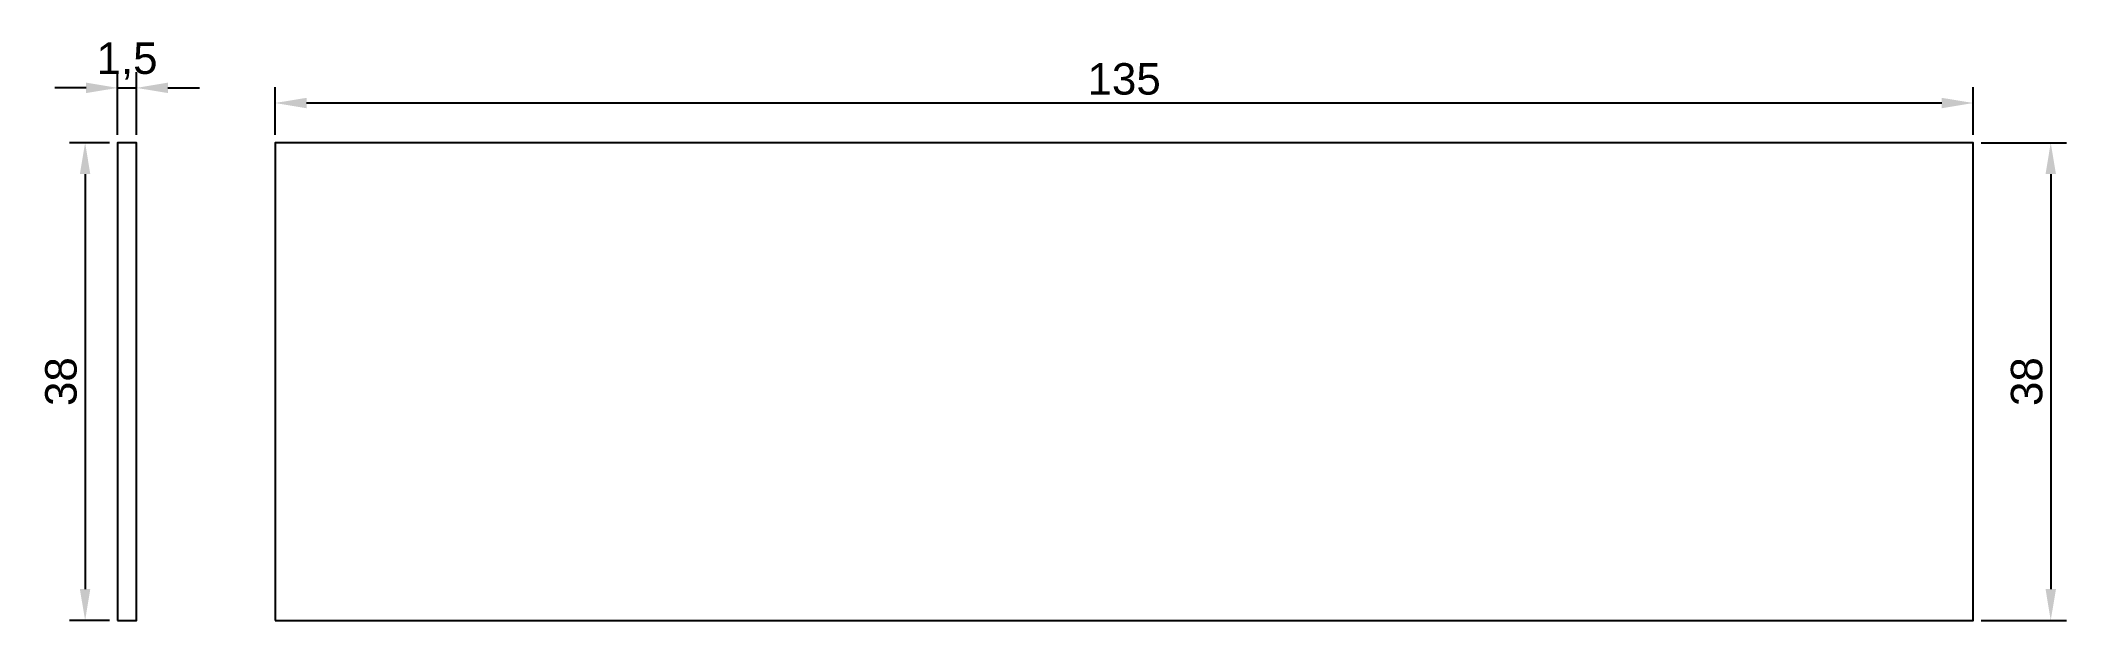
# Model space of a CAD drawing. Header units: centimetres. Extents: x 42 to 203, y 31 to 77.
import ezdxf

# ---------------------------------------------------------------- set-up
doc = ezdxf.new("R2010")
doc.units = ezdxf.units.CM
doc.layers.get('Defpoints').update_dxf_attribs({"color": 171})
doc.layers.add('Corp principal 2D', color=31, linetype='Continuous')
doc.styles.get("Standard").update_dxf_attribs({"font": 'arial.ttf'})
doc.dimstyles.new('ISO-25', dxfattribs={"dimtxt": 2.5, "dimasz": 2.5, "dimexe": 1.25, "dimexo": 0.625, "dimtad": 1, "dimtxsty": 'Standard', "dimcen": 2.5, "dimadec": 0, "dimazin": 0, "dimtfac": 1, "dimtmove": 0, "dimatfit": 3, "dimfxl": 1, "dimarcsym": 0})

# ---------------------------------------------------------------- blocks, each defined once
blk = doc.blocks.new('*D2')
at = {"layer": 'Defpoints', "color": 0, "lineweight": -2, "transparency": 16777216}
for p, q in [((60.61, 69.21), (60.61, 73)), ((195.61, 69.21), (195.61, 73)), ((63.11, 71.75), (193.11, 71.75))]:
    blk.add_line(p, q, dxfattribs=at)
at = {"layer": 'Defpoints', "color": 0, "transparency": 16777216}
for p in [(195.61, 71.75), (60.61, 68.59), (195.61, 68.59)]:
    blk.add_point(p, dxfattribs=at)
for points in [[(63.11, 72.16), (63.11, 71.33), (60.61, 71.75)], [(193.11, 72.16), (193.11, 71.33), (195.61, 71.75)]]:
    blk.add_solid(points, dxfattribs=at)
at = {"layer": 'Defpoints', "color": 0, "transparency": 16777216, "insert": (128.11, 73.65), "char_height": 2.5, "attachment_point": 5}
blk.add_mtext('135', dxfattribs=at)
blk = doc.blocks.new('*D3')
at = {"layer": 'Defpoints', "color": 0, "lineweight": -2, "transparency": 16777216}
for p, q in [((196.24, 68.59), (203.02, 68.59)), ((201.77, 66.09), (201.77, 33.09)), ((196.24, 30.59), (203.02, 30.59))]:
    blk.add_line(p, q, dxfattribs=at)
at = {"layer": 'Defpoints', "color": 0, "transparency": 16777216}
for p in [(195.61, 68.59), (195.61, 30.59), (201.77, 30.59)]:
    blk.add_point(p, dxfattribs=at)
for points in [[(201.36, 66.09), (202.19, 66.09), (201.77, 68.59)], [(201.36, 33.09), (202.19, 33.09), (201.77, 30.59)]]:
    blk.add_solid(points, dxfattribs=at)
at = {"layer": 'Defpoints', "color": 0, "transparency": 16777216, "insert": (199.87, 49.59), "char_height": 2.5, "attachment_point": 5, "rotation": 90}
blk.add_mtext('38', dxfattribs=at)
blk = doc.blocks.new('*D4')
at = {"layer": 'Defpoints', "color": 0, "lineweight": -2, "transparency": 16777216}
for p, q in [((48.09, 69.21), (48.09, 74.2)), ((49.59, 69.21), (49.59, 74.2)), ((45.59, 72.95), (43.09, 72.95)), ((48.09, 72.95), (49.59, 72.95)), ((52.09, 72.95), (54.59, 72.95))]:
    blk.add_line(p, q, dxfattribs=at)
at = {"layer": 'Defpoints', "color": 0, "transparency": 16777216}
for p in [(49.59, 72.95), (48.09, 68.59), (49.59, 68.59)]:
    blk.add_point(p, dxfattribs=at)
for points in [[(45.59, 73.37), (45.59, 72.54), (48.09, 72.95)], [(52.09, 73.37), (52.09, 72.54), (49.59, 72.95)]]:
    blk.add_solid(points, dxfattribs=at)
at = {"layer": 'Defpoints', "color": 0, "transparency": 16777216, "insert": (48.84, 75.08), "char_height": 2.5, "attachment_point": 5}
blk.add_mtext('1,5', dxfattribs=at)
blk = doc.blocks.new('*D5')
at = {"layer": 'Defpoints', "color": 0, "lineweight": -2, "transparency": 16777216}
for p, q in [((47.46, 68.59), (44.26, 68.59)), ((45.51, 66.09), (45.51, 33.09)), ((47.46, 30.59), (44.26, 30.59))]:
    blk.add_line(p, q, dxfattribs=at)
at = {"layer": 'Defpoints', "color": 0, "transparency": 16777216}
for p in [(48.09, 68.59), (45.51, 30.59), (48.09, 30.59)]:
    blk.add_point(p, dxfattribs=at)
for points in [[(45.09, 66.09), (45.92, 66.09), (45.51, 68.59)], [(45.09, 33.09), (45.92, 33.09), (45.51, 30.59)]]:
    blk.add_solid(points, dxfattribs=at)
at = {"layer": 'Defpoints', "color": 0, "transparency": 16777216, "insert": (43.6, 49.59), "char_height": 2.5, "attachment_point": 5, "rotation": 90}
blk.add_mtext('38', dxfattribs=at)

msp = doc.modelspace()

# ---------------------------------------------------------------- linework, layer by layer
at = {"layer": 'Corp principal 2D'}
for points in [[(48.089, 30.588), (49.589, 30.588), (49.589, 68.588), (48.089, 68.588)], [(60.611, 30.588), (195.611, 30.588), (195.611, 68.588), (60.611, 68.588)]]:
    msp.add_lwpolyline(points, close=True, dxfattribs=at)

# ---------------------------------------------------------------- dimensions: what is measured, and where the dimension line sits
at = {"layer": 'Defpoints'}
dim = msp.add_linear_dim(base=(49.589, 72.953), p1=(48.089, 68.588), p2=(49.589, 68.588), dimstyle='ISO-25', dxfattribs=at)
dim.commit()
dim.dimension.update_dxf_attribs({"geometry": '*D4', "text_midpoint": (48.839, 72.953), "dimtype": 160})
dim = msp.add_linear_dim(base=(195.611, 71.745), p1=(60.611, 68.588), p2=(195.611, 68.588), dimstyle='ISO-25', dxfattribs=at)
dim.commit()
dim.dimension.update_dxf_attribs({"geometry": '*D2', "text_midpoint": (128.111, 73.648)})
for base, p1, p2, picture, middle in [((45.506, 30.588), (48.089, 68.588), (48.089, 30.588), '*D5', (43.604, 49.588)), ((201.774, 30.588), (195.611, 68.588), (195.611, 30.588), '*D3', (199.871, 49.588))]:
    dim = msp.add_linear_dim(base=base, p1=p1, p2=p2, angle=90, dimstyle='ISO-25', dxfattribs=at)
    dim.commit()
    dim.dimension.update_dxf_attribs({"geometry": picture, "text_midpoint": middle})

doc.saveas('drawing.dxf')
